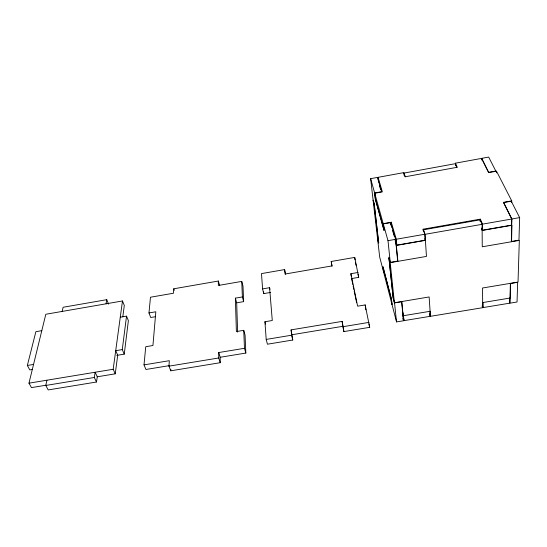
<?xml version="1.0" encoding="UTF-8"?>
<svg xmlns="http://www.w3.org/2000/svg" width="547" height="547" viewBox="0 0 547 547"><rect width="100%" height="100%" fill="white"/><g stroke="black" fill="none" stroke-linecap="round" stroke-linejoin="round"><path stroke-width="0.82" d="M496.485 172.873L496.498 171.184L488.635 172.606L481.572 158.398L455.453 163.177L455.535 165.652M511.698 202.39L511.732 200.879L496.498 171.184M509.913 297.999L509.797 303.161L483.131 307.571L482.256 305.342M511.732 200.879L503.431 202.349L511.725 219.026L511.582 225.125L482.604 230.178L481.661 228.031M511.842 218.978L511.322 241.473L518.953 240.154L519.65 217.61L511.267 201.228L503.678 202.568L511.842 218.978L519.65 217.61M510.59 283.298L510.248 298.006L482.652 302.58M511.554 241.712L511.937 225.282L482.126 230.478L481.469 228.988M155.259 316.727L150.705 317.506L148.969 312.952L150.473 297.219L173.474 293.233L173.748 288.795L218.328 281.042L218.349 285.459L241.747 281.404L242.383 296.946L235.374 298.142L236.386 331.557L243.736 330.333L244.475 348.295L218.704 352.548L220.202 357.266L220.243 362.702L170.753 370.804L170.842 369.246M170.753 370.804L168.975 366.155L169.31 360.699L144.011 364.876L145.912 369.478L169.399 365.622M144.011 364.876L145.748 346.723L152.934 345.519L155.827 311.776L148.969 312.952M116.778 355.393L124.237 354.148L128.381 320.658L126.535 316.139L120.285 317.205M124.237 354.148L122.275 349.588L126.535 316.139M46.933 380.233L45.777 385.457L48.198 389.929L96.477 382.018L94.303 377.478L95.137 372.275L97.277 376.787L115.239 373.833L117.708 355.208L115.725 350.682L122.275 349.588M122.801 316.822L124.306 305.452L122.48 300.966L45.811 314.258L28.97 383.173L31.466 387.611L46.078 385.211M115.239 373.833L113.181 369.266L122.48 300.966M96.477 382.018L97.373 376.254M106.063 303.838L106.727 299.681L63.103 307.27L62.173 311.448M32.232 369.492L29.791 369.895L27.35 365.471L35.876 331.68L41.818 330.661M378.606 182.172L378.08 177.331L403.713 172.64L405.136 176.784L457.278 167.266L455.453 163.177M481.675 158.35L488.662 157.071L495.801 171.02L488.628 172.319L481.675 158.35L481.688 160.004M404.178 175.573L403.973 173.084L455.193 163.71L456.827 167.396M374.633 192.975L381.628 191.703L377.43 177.426L370.627 178.671L374.647 192.975L375.351 199.313L384.008 230.376L383.303 223.908L390.674 222.602L395.577 239.34L397.669 261.076L390.257 262.355L388.855 257.22L393.149 297.698L394.544 302.915L396.52 321.916L403.488 320.768L401.635 301.725L394.524 302.915M383.844 229.48L375.351 198.944L374.702 193.241L382.353 191.86L378.08 177.331M374.702 193.241L383.215 223.661L391.283 222.232L396.281 239.244L396.848 245.131L425.238 240.181L424.841 234.239L423.111 229.2L480.341 219.142L482.563 224.133L482.604 230.178M423.542 231.313L423.44 229.802L480.102 219.846L482.092 224.332L482.256 246.786L519.322 240.393L518.023 282.081L482.543 288.002L482.7 307.688L430.427 316.316L429.696 313.964M387.98 240.666L395.577 239.34M396.281 239.244L424.841 234.239M482.563 224.133L511.725 219.026M423.44 229.802L424.998 234.328L482.092 224.332M395.016 240.871L396.684 240.584M395.679 243.155L396.343 245.439L425.388 240.372L424.745 238.738M285.63 274.3L284.597 269.589L261.487 273.603L262.581 288.898L263.75 293.609L270.717 292.419M332.008 266.266L331.208 261.487L354.709 257.405L358.716 277.343L351.598 278.56L352.808 284.399M430.427 316.316L429.135 296.946L394.421 302.785L393.184 298.094L388.938 258.047L390.202 262.663L426.462 256.413L424.998 234.328M262.581 288.898L269.582 287.695L269.965 289.267M351.236 276.139L350.873 273.719L358.032 272.488M237.624 332.104L236.687 302.819L243.654 301.629L242.998 286.06L241.747 281.404M350.873 273.719L357.649 306.19L365.17 304.925L369.69 327.332L343.885 331.585L342.107 321.397L291.086 329.882L292.754 340.029L267.428 344.207L266.198 339.42L264.933 321.752L272.283 320.515L269.582 287.695M27.35 365.471L33.572 364.432M402.305 312.617L403.16 315.756L430.092 311.291M292.18 334.702L342.921 326.292L343.885 331.585M266.198 339.42L291.66 335.202L292.754 340.029M343.072 326.689L369.013 322.388M402.387 314.197L404.124 320.617L430.291 316.296L429.956 311.257M28.97 383.173L113.181 369.266M45.777 385.457L94.303 377.478M220.202 357.266L245.835 353.054L245.07 335.065L243.736 330.333M168.975 366.155L218.732 357.977L218.704 352.548M106.727 299.681L108.614 304.139M482.092 306.129L482.7 307.688M173.748 288.795L174.274 290.313M403.973 173.084L405.252 176.804M218.732 357.977L220.243 362.702M429.6 314.053L430.291 316.296M218.328 281.042L219.682 285.664M379.399 185.412L380.589 189.46M392.575 230.506L394.237 236.195M395.187 239.442L396.848 245.131M244.475 348.295L245.835 353.054M383.29 223.908L387.994 240.666L390.257 262.355M235.374 298.142L236.687 302.819M402.77 312.412L404.124 320.617M242.383 296.946L243.654 301.629M402.831 318.395L403.488 320.768M377.574 238.677L378.736 243.018L374.21 203.716L373.033 199.484L370.64 178.671M377.574 238.923L378.606 242.827L374.127 203.956L373.088 200.147L379.707 257.145L383.632 272.187M396.541 321.909L392.008 304.515L391.426 298.99L382.996 266.738L383.618 272.187M391.392 299.236L383.126 267.51L383.679 272.406L391.932 304.194M264.933 321.752L265.534 324.132M355.393 262.218L356.097 265.404M358.018 274.156L358.716 277.343M368.958 323.995L369.69 327.332M353.157 286.067L353.854 289.404M354.203 291.072L356.63 302.751M331.208 261.487L332.008 265.904L285.076 274.04L284.597 269.589M342.107 321.397L342.921 326.292M354.709 257.405L355.051 259.811M365.17 304.925L365.847 309.841M383.215 223.661L383.987 230.383M391.413 298.997L392.008 304.515M291.086 329.882L291.66 335.202M390.202 262.663L394.421 302.785M391.283 222.232L391.782 227.231M396.343 245.439L397.881 261.309M401.778 301.527L403.16 315.756M263.627 291.907L263.75 293.609M423.111 229.2L423.228 230.896M480.341 219.142L480.362 221.398M480.102 219.846L480.116 221.385M483.09 302.45L483.131 307.571M510.358 283.517L509.907 303.188L517.038 302.006L517.653 282.293L510.358 283.517M390.92 225.029L390.674 222.602L390.9 225.036"/></g></svg>
